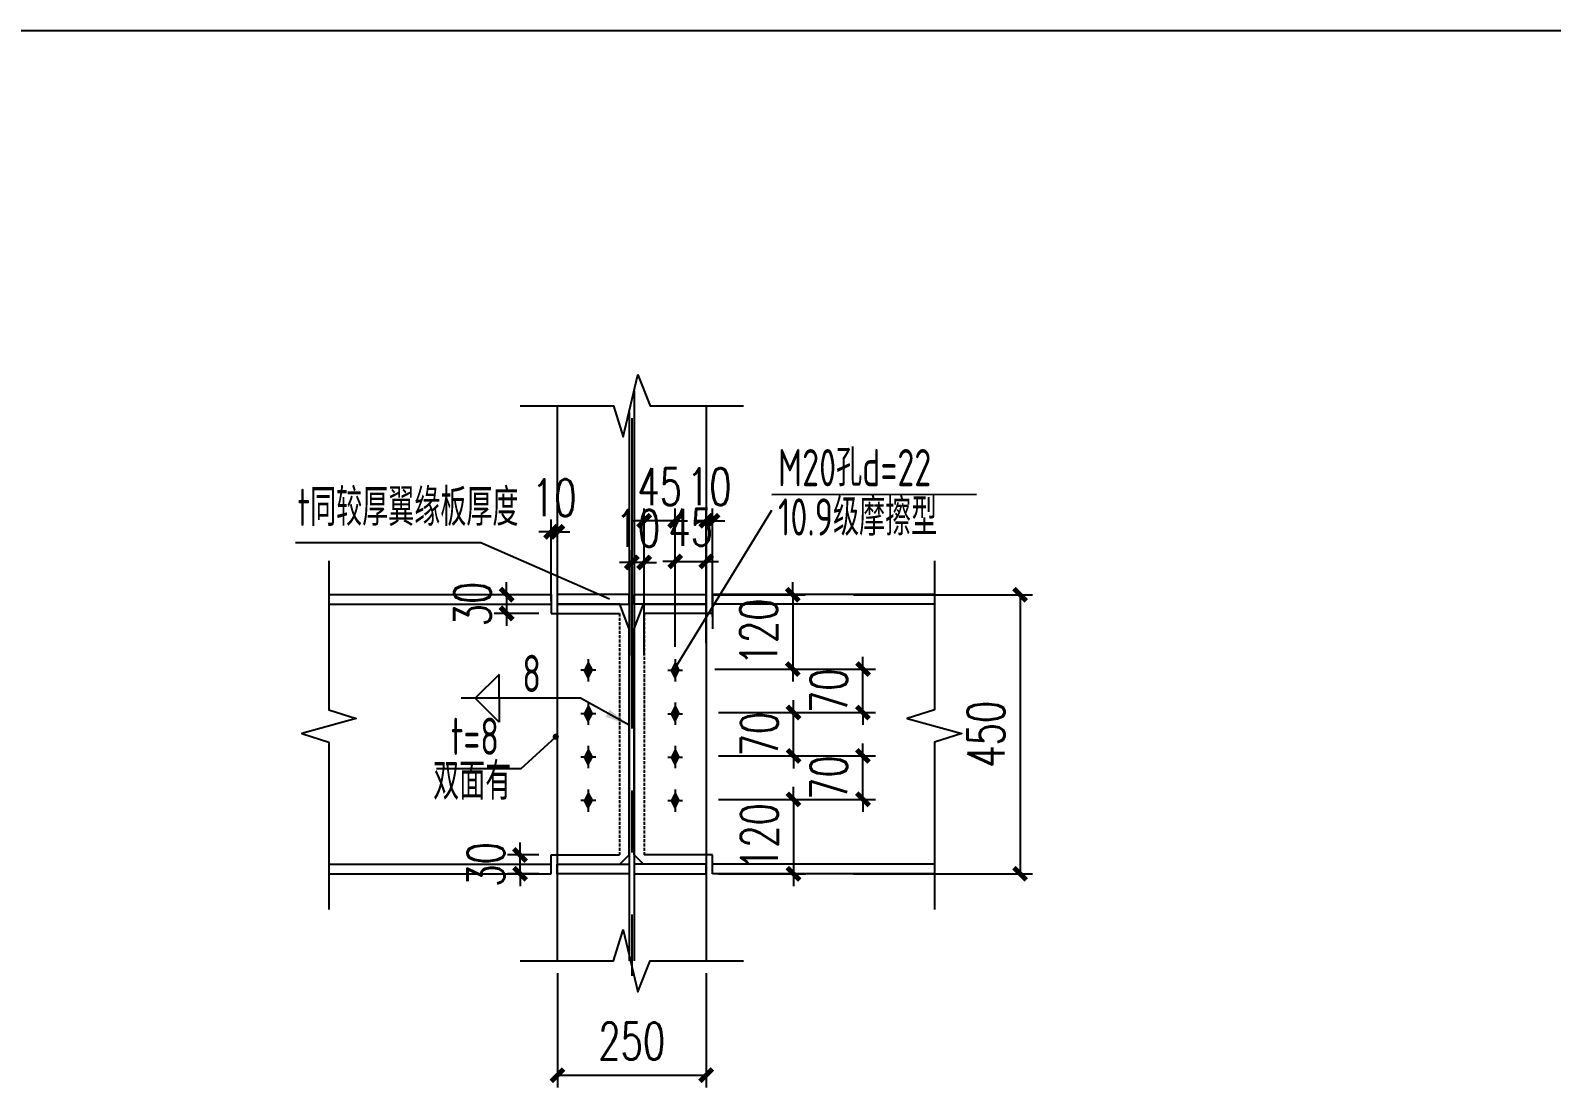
# Model space of a CAD drawing. Extents: x 180850 to 1399066, y 113487 to 334416.
# Drawn here: x 1348651 to 1360914, y 149983 to 158506 of the extents above; entities that cross this region are included whole.
import ezdxf
from ezdxf.enums import TextEntityAlignment as Align

# ---------------------------------------------------------------- set-up
doc = ezdxf.new("R2010")
doc.units = 0
doc.header["$LTSCALE"] = 1000
doc.linetypes.add('0$0$CENTERX2', pattern=[4, 2.5, -0.5, 0.5, -0.5])
doc.linetypes.add('DASH', pattern=[0.35, 0.25, -0.1])
for name, color, linetype in [('AXIS', 3, 'Continuous'), ('BOLT', 251, 'Continuous'), ('DOTE', 1, 'Continuous'), ('GL', 150, 'Continuous'), ('GZ', 50, 'Continuous'), ('PZ', 202, 'Continuous'), ('TEXT', 7, 'Continuous'), ('WELD', 7, 'Continuous'), ('YCX', 90, 'Continuous')]:
    doc.layers.add(name, color=color, linetype=linetype)
doc.styles.add('_TCH_DIM_T3', font='SIMPLEX', dxfattribs={"width": 0.705882, "bigfont": 'GBCBIG'})
doc.styles.get("Standard").update_dxf_attribs({"font": 'gbenor.shx', "bigfont": 'gbcbig.shx'})
doc.styles.add('TSSD_Label', font='tssdeng.shx', dxfattribs={"width": 0.7, "bigfont": 'hztxt.shx'})
doc.styles.add('TSSD_Norm', font='tssdeng.shx', dxfattribs={"bigfont": 'hztxt.shx'})
doc.dimstyles.new('TCH_100_5', dxfattribs={"dimtxt": 297.5, "dimasz": 100, "dimexe": 100, "dimexo": 100, "dimgap": 126.25, "dimtad": 1, "dimdec": 0, "dimlfac": 0.2, "dimzin": 0, "dimdsep": 46, "dimtxsty": '_TCH_DIM_T3', "dimblk": 'ARCHTICK', "dimcen": 0.09, "dimclrd": 126, "dimclre": 126, "dimclrt": 7, "dimazin": 2, "dimtfac": 1, "dimtdec": 0, "dimtix": 1, "dimtmove": 2, "dimatfit": 3, "dimfxl": 1, "dimtolj": 1, "dimtzin": 0, "dimarcsym": 0})
doc.dimstyles.new('TSSD_LEADER_STYLE_200.0', dxfattribs={"dimtxt": 0.18, "dimasz": 200, "dimexe": 0.18, "dimexo": 0.0625, "dimgap": 0.09, "dimtad": 0, "dimtih": 1, "dimtoh": 1, "dimdec": 4, "dimzin": 0, "dimdsep": 46, "dimtxsty": 'Standard', "dimcen": 0.09, "dimadec": 0, "dimazin": 0, "dimtfac": 1, "dimtdec": 4, "dimtofl": 0, "dimtmove": 0, "dimatfit": 3, "dimfxl": 1, "dimtolj": 1, "dimtzin": 0, "dimarcsym": 0})

# ---------------------------------------------------------------- blocks, each defined once
blk = doc.blocks.new('_ArchTick')
at = {"color": 0, "linetype": 'ByBlock', "const_width": 0.4}
blk.add_lwpolyline([(-0.5, -0.5), (0.5, 0.5)], dxfattribs=at)
blk = doc.blocks.new('*D1702')
at = {"layer": 'AXIS', "color": 126, "linetype": 'ByBlock', "lineweight": -2, "transparency": 16777216}
for p, q in [((1353599, 153567), (1353599, 154653)), ((1353849, 153538), (1353849, 154653)), ((1353599, 154553), (1353499, 154553)), ((1353849, 154553), (1353599, 154553)), ((1353849, 154553), (1353949, 154553))]:
    blk.add_line(p, q, dxfattribs=at)
at = {"layer": 'Defpoints', "color": 0, "linetype": 'ByBlock', "transparency": 16777216}
for p in [(1353599, 154553), (1353599, 153467), (1353849, 153438)]:
    blk.add_point(p, dxfattribs=at)
at = {"layer": 'AXIS', "color": 126, "linetype": 'ByBlock', "lineweight": -2, "transparency": 16777216, "xscale": 100, "yscale": 100, "zscale": 100}
blk.add_blockref('_ArchTick', (1353599, 154553), dxfattribs=at)
at = {"layer": 'AXIS', "color": 126, "linetype": 'ByBlock', "lineweight": -2, "transparency": 16777216, "xscale": 100, "yscale": 100, "zscale": 100, "rotation": 180}
blk.add_blockref('_ArchTick', (1353849, 154553), dxfattribs=at)
at = {"layer": 'AXIS', "color": 7, "linetype": 'ByBlock', "transparency": 16777216, "insert": (1353724, 154828), "char_height": 297.5, "attachment_point": 5, "style": '_TCH_DIM_T3'}
blk.add_mtext('\\A1;45', dxfattribs=at)
blk = doc.blocks.new('*D1703')
at = {"layer": 'AXIS', "color": 126, "linetype": 'ByBlock', "lineweight": -2, "transparency": 16777216}
for p, q in [((1353499, 153467), (1353499, 154317)), ((1353599, 153467), (1353599, 154317)), ((1353499, 154217), (1353399, 154217)), ((1353599, 154217), (1353499, 154217)), ((1353599, 154217), (1353699, 154217))]:
    blk.add_line(p, q, dxfattribs=at)
at = {"layer": 'Defpoints', "color": 0, "linetype": 'ByBlock', "transparency": 16777216}
for p in [(1353499, 154217), (1353499, 153367), (1353599, 153367)]:
    blk.add_point(p, dxfattribs=at)
at = {"layer": 'AXIS', "color": 126, "linetype": 'ByBlock', "lineweight": -2, "transparency": 16777216, "xscale": 100, "yscale": 100, "zscale": 100}
blk.add_blockref('_ArchTick', (1353499, 154217), dxfattribs=at)
at = {"layer": 'AXIS', "color": 126, "linetype": 'ByBlock', "lineweight": -2, "transparency": 16777216, "xscale": 100, "yscale": 100, "zscale": 100, "rotation": 180}
blk.add_blockref('_ArchTick', (1353599, 154217), dxfattribs=at)
at = {"layer": 'AXIS', "color": 7, "linetype": 'ByBlock', "transparency": 16777216, "insert": (1353549, 154492), "char_height": 297.5, "attachment_point": 5, "style": '_TCH_DIM_T3'}
blk.add_mtext('\\A1;10', dxfattribs=at)
blk = doc.blocks.new('*D1704')
at = {"layer": 'AXIS', "color": 126, "linetype": 'ByBlock', "lineweight": -2, "transparency": 16777216}
for p, q in [((1352899, 150905), (1352899, 149983)), ((1354099, 150905), (1354099, 149983)), ((1352899, 150083), (1354099, 150083))]:
    blk.add_line(p, q, dxfattribs=at)
at = {"layer": 'Defpoints', "color": 0, "linetype": 'ByBlock', "transparency": 16777216}
for p in [(1352899, 151005), (1354099, 151005), (1354099, 150083)]:
    blk.add_point(p, dxfattribs=at)
at = {"layer": 'AXIS', "color": 126, "linetype": 'ByBlock', "lineweight": -2, "transparency": 16777216, "xscale": 100, "yscale": 100, "zscale": 100, "rotation": 180}
blk.add_blockref('_ArchTick', (1352899, 150083), dxfattribs=at)
at = {"layer": 'AXIS', "color": 126, "linetype": 'ByBlock', "lineweight": -2, "transparency": 16777216, "xscale": 100, "yscale": 100, "zscale": 100}
blk.add_blockref('_ArchTick', (1354099, 150083), dxfattribs=at)
at = {"layer": 'AXIS', "color": 7, "linetype": 'ByBlock', "transparency": 16777216, "insert": (1353499, 150358), "char_height": 297.5, "attachment_point": 5, "style": '_TCH_DIM_T3'}
blk.add_mtext('\\A1;250', dxfattribs=at)
blk = doc.blocks.new('*D1705')
at = {"layer": 'AXIS', "color": 126, "linetype": 'ByBlock', "lineweight": -2, "transparency": 16777216}
for p, q in [((1355286, 153957), (1356730, 153957)), ((1356630, 153957), (1356630, 151707)), ((1355286, 151707), (1356730, 151707))]:
    blk.add_line(p, q, dxfattribs=at)
at = {"layer": 'Defpoints', "color": 0, "linetype": 'ByBlock', "transparency": 16777216}
for p in [(1355186, 153957), (1355186, 151707), (1356630, 151707)]:
    blk.add_point(p, dxfattribs=at)
at = {"layer": 'AXIS', "color": 126, "linetype": 'ByBlock', "lineweight": -2, "transparency": 16777216, "xscale": 100, "yscale": 100, "zscale": 100}
for p, rotation in [((1356630, 153957), 90), ((1356630, 151707), 270)]:
    blk.add_blockref('_ArchTick', p, dxfattribs=dict(at, rotation=rotation))
at = {"layer": 'AXIS', "color": 7, "linetype": 'ByBlock', "transparency": 16777216, "insert": (1356355, 152832), "char_height": 297.5, "attachment_point": 5, "rotation": 90, "style": '_TCH_DIM_T3'}
blk.add_mtext('\\A1;450', dxfattribs=at)
blk = doc.blocks.new('*D1706')
at = {"layer": 'AXIS', "color": 126, "linetype": 'ByBlock', "lineweight": -2, "transparency": 16777216}
for p, q in [((1355363, 152657), (1355363, 152757)), ((1354199, 152657), (1355463, 152657)), ((1355363, 152307), (1355363, 152657)), ((1354199, 152307), (1355463, 152307)), ((1355363, 152307), (1355363, 152207))]:
    blk.add_line(p, q, dxfattribs=at)
at = {"layer": 'Defpoints', "color": 0, "linetype": 'ByBlock', "transparency": 16777216}
for p in [(1354099, 152657), (1355363, 152657), (1354099, 152307)]:
    blk.add_point(p, dxfattribs=at)
at = {"layer": 'AXIS', "color": 126, "linetype": 'ByBlock', "lineweight": -2, "transparency": 16777216, "xscale": 100, "yscale": 100, "zscale": 100}
for p, rotation in [((1355363, 152657), 270), ((1355363, 152307), 90)]:
    blk.add_blockref('_ArchTick', p, dxfattribs=dict(at, rotation=rotation))
at = {"layer": 'AXIS', "color": 7, "linetype": 'ByBlock', "transparency": 16777216, "insert": (1355088, 152482), "char_height": 297.5, "attachment_point": 5, "rotation": 90, "style": '_TCH_DIM_T3'}
blk.add_mtext('\\A1;70', dxfattribs=at)
blk = doc.blocks.new('*D1707')
at = {"layer": 'AXIS', "color": 126, "linetype": 'ByBlock', "lineweight": -2, "transparency": 16777216}
for p, q in [((1354803, 153007), (1354803, 153107)), ((1354199, 153007), (1354903, 153007)), ((1354803, 152657), (1354803, 153007)), ((1354199, 152657), (1354903, 152657)), ((1354803, 152657), (1354803, 152557))]:
    blk.add_line(p, q, dxfattribs=at)
at = {"layer": 'Defpoints', "color": 0, "linetype": 'ByBlock', "transparency": 16777216}
for p in [(1354099, 153007), (1354803, 153007), (1354099, 152657)]:
    blk.add_point(p, dxfattribs=at)
at = {"layer": 'AXIS', "color": 126, "linetype": 'ByBlock', "lineweight": -2, "transparency": 16777216, "xscale": 100, "yscale": 100, "zscale": 100}
for p, rotation in [((1354803, 153007), 270), ((1354803, 152657), 90)]:
    blk.add_blockref('_ArchTick', p, dxfattribs=dict(at, rotation=rotation))
at = {"layer": 'AXIS', "color": 7, "linetype": 'ByBlock', "transparency": 16777216, "insert": (1354528, 152832), "char_height": 297.5, "attachment_point": 5, "rotation": 90, "style": '_TCH_DIM_T3'}
blk.add_mtext('\\A1;70', dxfattribs=at)
blk = doc.blocks.new('*D1708')
at = {"layer": 'AXIS', "color": 126, "linetype": 'ByBlock', "lineweight": -2, "transparency": 16777216}
for p, q in [((1355363, 153357), (1355363, 153457)), ((1354169, 153357), (1355463, 153357)), ((1355363, 153007), (1355363, 153357)), ((1354199, 153007), (1355463, 153007)), ((1355363, 153007), (1355363, 152907))]:
    blk.add_line(p, q, dxfattribs=at)
at = {"layer": 'Defpoints', "color": 0, "linetype": 'ByBlock', "transparency": 16777216}
for p in [(1354069, 153357), (1355363, 153357), (1354099, 153007)]:
    blk.add_point(p, dxfattribs=at)
at = {"layer": 'AXIS', "color": 126, "linetype": 'ByBlock', "lineweight": -2, "transparency": 16777216, "xscale": 100, "yscale": 100, "zscale": 100}
for p, rotation in [((1355363, 153357), 270), ((1355363, 153007), 90)]:
    blk.add_blockref('_ArchTick', p, dxfattribs=dict(at, rotation=rotation))
at = {"layer": 'AXIS', "color": 7, "linetype": 'ByBlock', "transparency": 16777216, "insert": (1355088, 153182), "char_height": 297.5, "attachment_point": 5, "rotation": 90, "style": '_TCH_DIM_T3'}
blk.add_mtext('\\A1;70', dxfattribs=at)
blk = doc.blocks.new('*D1709')
at = {"layer": 'AXIS', "color": 126, "linetype": 'ByBlock', "lineweight": -2, "transparency": 16777216}
for p, q in [((1354797, 153957), (1354797, 154057)), ((1354158, 153957), (1354897, 153957)), ((1354797, 153957), (1354797, 153357)), ((1354169, 153357), (1354897, 153357)), ((1354797, 153357), (1354797, 153257))]:
    blk.add_line(p, q, dxfattribs=at)
at = {"layer": 'Defpoints', "color": 0, "linetype": 'ByBlock', "transparency": 16777216}
for p in [(1354058, 153957), (1354069, 153357), (1354797, 153357)]:
    blk.add_point(p, dxfattribs=at)
at = {"layer": 'AXIS', "color": 126, "linetype": 'ByBlock', "lineweight": -2, "transparency": 16777216, "xscale": 100, "yscale": 100, "zscale": 100}
for p, rotation in [((1354797, 153957), 270), ((1354797, 153357), 90)]:
    blk.add_blockref('_ArchTick', p, dxfattribs=dict(at, rotation=rotation))
at = {"layer": 'AXIS', "color": 7, "linetype": 'ByBlock', "transparency": 16777216, "insert": (1354522, 153657), "char_height": 297.5, "attachment_point": 5, "rotation": 90, "style": '_TCH_DIM_T3'}
blk.add_mtext('\\A1;120', dxfattribs=at)
blk = doc.blocks.new('*D1710')
at = {"layer": 'AXIS', "color": 126, "linetype": 'ByBlock', "lineweight": -2, "ltscale": 0.1, "transparency": 16777216}
for p, q in [((1352490, 153957), (1352490, 154057)), ((1352799, 153957), (1352390, 153957)), ((1352490, 153957), (1352490, 153806)), ((1352749, 153806), (1352390, 153806)), ((1352490, 153806), (1352490, 153706))]:
    blk.add_line(p, q, dxfattribs=at)
at = {"layer": 'Defpoints', "color": 0, "linetype": 'ByBlock', "ltscale": 0.1, "transparency": 16777216}
for p in [(1352899, 153957), (1352490, 153806), (1352849, 153806)]:
    blk.add_point(p, dxfattribs=at)
at = {"layer": 'AXIS', "color": 126, "linetype": 'ByBlock', "lineweight": -2, "ltscale": 0.1, "transparency": 16777216, "xscale": 100, "yscale": 100, "zscale": 100}
for p, rotation in [((1352490, 153957), 270), ((1352490, 153806), 90)]:
    blk.add_blockref('_ArchTick', p, dxfattribs=dict(at, rotation=rotation))
at = {"layer": 'AXIS', "color": 7, "linetype": 'ByBlock', "ltscale": 0.1, "transparency": 16777216, "insert": (1352215, 153882), "char_height": 297.5, "attachment_point": 5, "rotation": 90, "style": '_TCH_DIM_T3'}
blk.add_mtext('\\A1;30', dxfattribs=at)
blk = doc.blocks.new('*D1711')
at = {"layer": 'AXIS', "color": 126, "linetype": 'ByBlock', "lineweight": -2, "ltscale": 0.1, "transparency": 16777216}
for p, q in [((1352598, 151859), (1352598, 151959)), ((1352749, 151859), (1352498, 151859)), ((1352598, 151707), (1352598, 151859)), ((1352749, 151707), (1352498, 151707)), ((1352598, 151707), (1352598, 151607))]:
    blk.add_line(p, q, dxfattribs=at)
at = {"layer": 'Defpoints', "color": 0, "linetype": 'ByBlock', "ltscale": 0.1, "transparency": 16777216}
for p in [(1352598, 151859), (1352849, 151859), (1352849, 151707)]:
    blk.add_point(p, dxfattribs=at)
at = {"layer": 'AXIS', "color": 126, "linetype": 'ByBlock', "lineweight": -2, "ltscale": 0.1, "transparency": 16777216, "xscale": 100, "yscale": 100, "zscale": 100}
for p, rotation in [((1352598, 151859), 270), ((1352598, 151707), 90)]:
    blk.add_blockref('_ArchTick', p, dxfattribs=dict(at, rotation=rotation))
at = {"layer": 'AXIS', "color": 7, "linetype": 'ByBlock', "ltscale": 0.1, "transparency": 16777216, "insert": (1352323, 151783), "char_height": 297.5, "attachment_point": 5, "rotation": 90, "style": '_TCH_DIM_T3'}
blk.add_mtext('\\A1;30', dxfattribs=at)
blk = doc.blocks.new('_WELD004')
at = {"color": 0, "linetype": 'ByBlock'}
for p, q in [((0, 1), (1, 0)), ((0, 0), (0, 1))]:
    blk.add_line(p, q, dxfattribs=at)
blk = doc.blocks.new('*D1712')
at = {"layer": 'AXIS', "color": 126, "linetype": 'ByBlock', "lineweight": -2, "ltscale": 0.1, "transparency": 16777216}
for p, q in [((1354099, 153781), (1354099, 154653)), ((1354149, 153781), (1354149, 154653)), ((1354099, 154553), (1353999, 154553)), ((1354149, 154553), (1354099, 154553)), ((1354149, 154553), (1354249, 154553))]:
    blk.add_line(p, q, dxfattribs=at)
at = {"layer": 'Defpoints', "color": 0, "linetype": 'ByBlock', "ltscale": 0.1, "transparency": 16777216}
for p in [(1354099, 154553), (1354099, 153681), (1354149, 153681)]:
    blk.add_point(p, dxfattribs=at)
at = {"layer": 'AXIS', "color": 126, "linetype": 'ByBlock', "lineweight": -2, "ltscale": 0.1, "transparency": 16777216, "xscale": 100, "yscale": 100, "zscale": 100}
blk.add_blockref('_ArchTick', (1354099, 154553), dxfattribs=at)
at = {"layer": 'AXIS', "color": 126, "linetype": 'ByBlock', "lineweight": -2, "ltscale": 0.1, "transparency": 16777216, "xscale": 100, "yscale": 100, "zscale": 100, "rotation": 180}
blk.add_blockref('_ArchTick', (1354149, 154553), dxfattribs=at)
at = {"layer": 'AXIS', "color": 7, "linetype": 'ByBlock', "ltscale": 0.1, "transparency": 16777216, "insert": (1354124, 154828), "char_height": 297.5, "attachment_point": 5, "style": '_TCH_DIM_T3'}
blk.add_mtext('\\A1;10', dxfattribs=at)
blk = doc.blocks.new('*D1713')
at = {"layer": 'AXIS', "color": 126, "linetype": 'ByBlock', "lineweight": -2, "transparency": 16777216}
for p, q in [((1354803, 152307), (1354803, 152407)), ((1354199, 152307), (1354903, 152307)), ((1354803, 152307), (1354803, 151707)), ((1354199, 151707), (1354903, 151707)), ((1354803, 151707), (1354803, 151607))]:
    blk.add_line(p, q, dxfattribs=at)
at = {"layer": 'Defpoints', "color": 0, "linetype": 'ByBlock', "transparency": 16777216}
for p in [(1354099, 152307), (1354099, 151707), (1354803, 151707)]:
    blk.add_point(p, dxfattribs=at)
at = {"layer": 'AXIS', "color": 126, "linetype": 'ByBlock', "lineweight": -2, "transparency": 16777216, "xscale": 100, "yscale": 100, "zscale": 100}
for p, rotation in [((1354803, 152307), 270), ((1354803, 151707), 90)]:
    blk.add_blockref('_ArchTick', p, dxfattribs=dict(at, rotation=rotation))
at = {"layer": 'AXIS', "color": 7, "linetype": 'ByBlock', "transparency": 16777216, "insert": (1354528, 152007), "char_height": 297.5, "attachment_point": 5, "rotation": 90, "style": '_TCH_DIM_T3'}
blk.add_mtext('\\A1;120', dxfattribs=at)
blk = doc.blocks.new('*D1701')
at = {"layer": 'AXIS', "color": 126, "linetype": 'ByBlock', "lineweight": -2, "transparency": 16777216}
for p, q in [((1353849, 153538), (1353849, 154326)), ((1354099, 153567), (1354099, 154326)), ((1353849, 154226), (1353749, 154226)), ((1353849, 154226), (1354099, 154226)), ((1354099, 154226), (1354199, 154226))]:
    blk.add_line(p, q, dxfattribs=at)
at = {"layer": 'Defpoints', "color": 0, "linetype": 'ByBlock', "transparency": 16777216}
for p in [(1354099, 154226), (1353849, 153438), (1354099, 153467)]:
    blk.add_point(p, dxfattribs=at)
at = {"layer": 'AXIS', "color": 126, "linetype": 'ByBlock', "lineweight": -2, "transparency": 16777216, "xscale": 100, "yscale": 100, "zscale": 100}
blk.add_blockref('_ArchTick', (1353849, 154226), dxfattribs=at)
at = {"layer": 'AXIS', "color": 126, "linetype": 'ByBlock', "lineweight": -2, "transparency": 16777216, "xscale": 100, "yscale": 100, "zscale": 100, "rotation": 180}
blk.add_blockref('_ArchTick', (1354099, 154226), dxfattribs=at)
at = {"layer": 'AXIS', "color": 7, "linetype": 'ByBlock', "transparency": 16777216, "insert": (1353974, 154501), "char_height": 297.5, "attachment_point": 5, "style": '_TCH_DIM_T3'}
blk.add_mtext('\\A1;45', dxfattribs=at)
blk = doc.blocks.new('*D1720')
at = {"layer": 'AXIS', "color": 126, "linetype": 'ByBlock', "lineweight": -2, "transparency": 16777216}
for p, q in [((1352849, 153906), (1352849, 154564)), ((1352899, 153906), (1352899, 154564)), ((1352849, 154464), (1352749, 154464)), ((1352849, 154464), (1352899, 154464)), ((1352899, 154464), (1352999, 154464))]:
    blk.add_line(p, q, dxfattribs=at)
at = {"layer": 'Defpoints', "color": 0, "linetype": 'ByBlock', "transparency": 16777216}
for p in [(1352899, 154464), (1352849, 153806), (1352899, 153806)]:
    blk.add_point(p, dxfattribs=at)
at = {"layer": 'AXIS', "color": 126, "linetype": 'ByBlock', "lineweight": -2, "transparency": 16777216, "xscale": 100, "yscale": 100, "zscale": 100}
blk.add_blockref('_ArchTick', (1352849, 154464), dxfattribs=at)
at = {"layer": 'AXIS', "color": 126, "linetype": 'ByBlock', "lineweight": -2, "transparency": 16777216, "xscale": 100, "yscale": 100, "zscale": 100, "rotation": 180}
blk.add_blockref('_ArchTick', (1352899, 154464), dxfattribs=at)
at = {"layer": 'AXIS', "color": 7, "linetype": 'ByBlock', "transparency": 16777216, "insert": (1352874, 154739), "char_height": 297.5, "attachment_point": 5, "style": '_TCH_DIM_T3'}
blk.add_mtext('\\A1;10', dxfattribs=at)

msp = doc.modelspace()

# ---------------------------------------------------------------- hatches: boundary and pattern name
at = {"layer": 'BOLT'}
for points in [[(1353148.81, 153407.61), (1353178.81, 153347.61), (1353148.81, 153287.61), (1353118.81, 153347.61)], [(1353848.81, 153407.61), (1353818.81, 153347.61), (1353848.81, 153287.61), (1353878.81, 153347.61)], [(1353148.81, 153057.61), (1353178.81, 152997.61), (1353148.81, 152937.61), (1353118.81, 152997.61)], [(1353848.81, 153057.61), (1353818.81, 152997.61), (1353848.81, 152937.61), (1353878.81, 152997.61)], [(1353148.81, 152707.61), (1353178.81, 152647.61), (1353148.81, 152587.61), (1353118.81, 152647.61)], [(1353848.81, 152707.61), (1353818.81, 152647.61), (1353848.81, 152587.61), (1353878.81, 152647.61)], [(1353148.81, 152357.61), (1353178.81, 152297.61), (1353148.81, 152237.61), (1353118.81, 152297.61)], [(1353848.81, 152357.61), (1353818.81, 152297.61), (1353848.81, 152237.61), (1353878.81, 152297.61)]]:
    msp.add_hatch(color=256, dxfattribs=at).paths.add_polyline_path(points)

# ---------------------------------------------------------------- linework, layer by layer
at = {"layer": 'AXIS'}
for p, q in [((1336124.67, 158506.47), (1390581.03, 158506.47)), ((1356277.06, 154766.03), (1354628.46, 154762.55)), ((1353843.81, 153357.49), (1354628.46, 154637.55))]:
    msp.add_line(p, q, dxfattribs=at)
at = {"layer": 'BOLT'}
for p, q in [((1353148.81, 153437.61), (1353148.81, 153257.61)), ((1353848.81, 153437.61), (1353848.81, 153257.61)), ((1353208.81, 153347.61), (1353088.81, 153347.61)), ((1353148.81, 153407.61), (1353118.81, 153347.61)), ((1353148.81, 153287.61), (1353118.81, 153347.61)), ((1353148.81, 153407.61), (1353178.81, 153347.61)), ((1353148.81, 153287.61), (1353178.81, 153347.61)), ((1353788.81, 153347.61), (1353908.81, 153347.61)), ((1353848.81, 153407.61), (1353818.81, 153347.61)), ((1353848.81, 153287.61), (1353818.81, 153347.61)), ((1353848.81, 153407.61), (1353878.81, 153347.61)), ((1353848.81, 153287.61), (1353878.81, 153347.61)), ((1353148.81, 153057.61), (1353118.81, 152997.61)), ((1353148.81, 153087.61), (1353148.81, 152907.61)), ((1353148.81, 153057.61), (1353178.81, 152997.61)), ((1353848.81, 153057.61), (1353818.81, 152997.61)), ((1353848.81, 153087.61), (1353848.81, 152907.61)), ((1353848.81, 153057.61), (1353878.81, 152997.61)), ((1353208.81, 152997.61), (1353088.81, 152997.61)), ((1353148.81, 152937.61), (1353118.81, 152997.61)), ((1353148.81, 152937.61), (1353178.81, 152997.61)), ((1353788.81, 152997.61), (1353908.81, 152997.61)), ((1353848.81, 152937.61), (1353818.81, 152997.61)), ((1353848.81, 152937.61), (1353878.81, 152997.61)), ((1353148.81, 152707.61), (1353118.81, 152647.61)), ((1353148.81, 152737.61), (1353148.81, 152557.61)), ((1353148.81, 152707.61), (1353178.81, 152647.61)), ((1353848.81, 152707.61), (1353818.81, 152647.61)), ((1353848.81, 152737.61), (1353848.81, 152557.61)), ((1353848.81, 152707.61), (1353878.81, 152647.61)), ((1353208.81, 152647.61), (1353088.81, 152647.61)), ((1353148.81, 152587.61), (1353118.81, 152647.61)), ((1353148.81, 152587.61), (1353178.81, 152647.61)), ((1353788.81, 152647.61), (1353908.81, 152647.61)), ((1353848.81, 152587.61), (1353818.81, 152647.61)), ((1353848.81, 152587.61), (1353878.81, 152647.61)), ((1353148.81, 152357.61), (1353118.81, 152297.61)), ((1353148.81, 152387.61), (1353148.81, 152207.61)), ((1353148.81, 152357.61), (1353178.81, 152297.61)), ((1353848.81, 152357.61), (1353818.81, 152297.61)), ((1353848.81, 152387.61), (1353848.81, 152207.61)), ((1353848.81, 152357.61), (1353878.81, 152297.61)), ((1353208.81, 152297.61), (1353088.81, 152297.61)), ((1353148.81, 152237.61), (1353118.81, 152297.61)), ((1353148.81, 152237.61), (1353178.81, 152297.61)), ((1353788.81, 152297.61), (1353908.81, 152297.61)), ((1353848.81, 152237.61), (1353818.81, 152297.61)), ((1353848.81, 152237.61), (1353878.81, 152297.61))]:
    msp.add_line(p, q, dxfattribs=at)
at = {"layer": 'DOTE', "color": 8, "linetype": '0$0$CENTERX2'}
msp.add_line((1353498.81, 155379.11), (1353498.81, 150883.13), dxfattribs=at)
at = {"layer": 'GL'}
for p, q in [((1351057.95, 153957.49), (1352848.81, 153957.49)), ((1352848.81, 153957.49), (1352848.81, 153805.83)), ((1355939.67, 153957.49), (1354148.81, 153957.49)), ((1354148.81, 153957.49), (1354148.81, 153680.83)), ((1351057.95, 153880.83), (1352848.81, 153880.83)), ((1352848.81, 153805.83), (1353398.81, 153805.83)), ((1354148.81, 153805.83), (1353598.81, 153805.83)), ((1355939.67, 153880.83), (1354148.81, 153880.83)), ((1352848.81, 151707.49), (1352848.81, 151859.16)), ((1352848.81, 151859.16), (1353398.81, 151859.16)), ((1354148.81, 151859.16), (1353598.81, 151859.16)), ((1354148.81, 151707.49), (1354148.81, 151859.16)), ((1351057.95, 151784.16), (1352848.81, 151784.16)), ((1351057.95, 151707.49), (1352848.81, 151707.49)), ((1355939.67, 151784.16), (1354148.81, 151784.16)), ((1355939.67, 151707.49), (1354148.81, 151707.49))]:
    msp.add_line(p, q, dxfattribs=at)
for points in [[(1351057.95, 154229.06), (1351057.95, 153029.06), (1351277.95, 152959.06), (1350837.95, 152839.06), (1351057.95, 152769.06), (1351057.95, 151419.06)], [(1355939.67, 154229.06), (1355939.67, 153029.06), (1355719.67, 152959.06), (1356159.67, 152839.06), (1355939.67, 152769.06), (1355939.67, 151419.06)]]:
    msp.add_lwpolyline(points, dxfattribs=at)
at = {"layer": 'GZ'}
for p, q in [((1353518.81, 155600.94), (1353518.81, 151004.93)), ((1352898.81, 155479.52), (1352898.81, 153680.83)), ((1353478.81, 155432.11), (1353478.81, 151004.93)), ((1354098.81, 155479.52), (1354098.81, 153680.83)), ((1354148.81, 153957.49), (1354148.81, 153680.83)), ((1352898.81, 151859.16), (1352898.81, 151004.93)), ((1354098.81, 151859.16), (1354098.81, 151004.93))]:
    msp.add_line(p, q, dxfattribs=at)
at = {"layer": 'GZ', "linetype": 'DASH', "ltscale": 0.1}
for p, q in [((1352898.81, 153805.83), (1352898.81, 151859.16)), ((1354098.81, 153805.83), (1354098.81, 151859.16)), ((1354098.81, 153805.83), (1354098.81, 151859.16))]:
    msp.add_line(p, q, dxfattribs=at)
at = {"layer": 'GZ', "color": 5, "linetype": 'DASH', "ltscale": 0.1}
for p, q in [((1353398.81, 153805.83), (1353398.81, 151859.16)), ((1353598.81, 153805.83), (1353598.81, 151859.16))]:
    msp.add_line(p, q, dxfattribs=at)
at = {"layer": 'GZ'}
for points in [[(1352598.81, 155479.52), (1352898.81, 155479.52), (1353350.81, 155479.52), (1353430.81, 155229.52), (1353549.13, 155728.89), (1353646.81, 155479.52), (1354098.81, 155479.52), (1354398.81, 155479.52)], [(1352598.81, 151004.93), (1352898.81, 151004.93), (1353350.81, 151004.93), (1353430.81, 151254.93), (1353549.13, 150755.56), (1353646.81, 151004.93), (1354098.81, 151004.93), (1354398.81, 151004.93)]]:
    msp.add_lwpolyline(points, dxfattribs=at)
at = {"layer": 'PZ'}
for points in [[(1352898.81, 153880.83), (1353478.81, 153880.83), (1353478.81, 153957.49), (1352898.81, 153957.49)], [(1354098.81, 153880.83), (1353518.81, 153880.83), (1353518.81, 153957.49), (1354098.81, 153957.49)], [(1353403.81, 153880.83), (1352898.81, 153880.83), (1352898.81, 151784.16), (1353403.81, 151784.16), (1353478.81, 151859.16), (1353478.81, 153680.83)], [(1353593.81, 153880.83), (1354098.81, 153880.83), (1354098.81, 151784.16), (1353593.81, 151784.16), (1353518.81, 151859.16), (1353518.81, 153680.83)], [(1352898.81, 151784.16), (1353478.81, 151784.16), (1353478.81, 151707.49), (1352898.81, 151707.49)], [(1354098.81, 151784.16), (1353518.81, 151784.16), (1353518.81, 151707.49), (1354098.81, 151707.49)]]:
    msp.add_lwpolyline(points, close=True, dxfattribs=at)
at = {"layer": 'WELD'}
msp.add_line((1353085.69, 153121.97), (1352123.9, 153121.97), dxfattribs=at)
at = {"layer": 'YCX'}
for p, q in [((1350787.72, 154378.81), (1352282.23, 154378.81)), ((1352282.23, 154378.81), (1353320.68, 153924.9)), ((1352604.04, 152552.78), (1352886.31, 152812.01)), ((1352604.04, 152552.78), (1351925.45, 152552.78))]:
    msp.add_line(p, q, dxfattribs=at)
at = {"layer": 'YCX', "const_width": 25}
msp.add_lwpolyline([(1352898.81, 152812.01, -1), (1352873.81, 152812.01, -1)], format="xyb", close=True, dxfattribs=at)

# ---------------------------------------------------------------- block references
at = {"layer": 'WELD', "xscale": -192, "yscale": 192, "zscale": 192}
msp.add_blockref('_WELD004', (1352429.46, 153121.97), dxfattribs=at)
at = {"layer": 'WELD', "xscale": 192, "yscale": 192, "zscale": 192, "rotation": 180}
msp.add_blockref('_WELD004', (1352429.46, 153121.97), dxfattribs=at)

# ---------------------------------------------------------------- texts
at = {"layer": 'TEXT', "width": 0.7}
for s, style, p in [('M20孔d=22 ', 'TSSD_Norm', (1354676.93, 154831.33)), ('10.9级摩擦型 ', 'TSSD_Norm', (1354677.6, 154433.67)), ('8', 'TSSD_Label', (1352616.21, 153171.97))]:
    msp.add_text(s, height=300, dxfattribs=dict(at, style=style)).set_placement(p)
at = {"layer": 'TEXT', "style": 'TSSD_Norm', "width": 0.7}
for s, p in [('t同较厚翼缘板厚度', (1351694.83, 154421.74)), ('t=8', (1352234.12, 152575.59)), ('双面有', (1352212.71, 152213.61))]:
    msp.add_text(s, height=300, dxfattribs=at).set_placement(p, align=Align.BOTTOM_CENTER)

# ---------------------------------------------------------------- dimensions: what is measured, and where the dimension line sits
at = {"layer": 'AXIS', "linetype": 'ByBlock'}
for base, p1, p2, text, picture, middle in [((1353598.81, 154553.22), (1353848.81, 153437.61), (1353598.81, 153466.63), '45', '*D1702', (1353723.81, 154828.22)), ((1353498.81, 154217.41), (1353598.81, 153366.89), (1353498.81, 153366.89), '10', '*D1703', (1353548.81, 154492.41))]:
    dim = msp.add_linear_dim(base=base, p1=p1, p2=p2, angle=180, text=text, dimstyle='TCH_100_5', dxfattribs=at)
    dim.commit()
    dim.dimension.update_dxf_attribs({"geometry": picture, "text_midpoint": middle})
at = {"layer": 'AXIS', "linetype": 'ByBlock', "ltscale": 0.1}
dim = msp.add_linear_dim(base=(1354098.81, 154553.22), p1=(1354148.81, 153680.83), p2=(1354098.81, 153680.83), dimstyle='TCH_100_5', dxfattribs=at)
dim.commit()
dim.dimension.update_dxf_attribs({"geometry": '*D1712', "text_midpoint": (1354123.81, 154828.22)})
at = {"layer": 'AXIS', "linetype": 'ByBlock'}
for base, p1, p2, text, picture, middle in [((1352898.81, 154464.43), (1352848.81, 153805.83), (1352898.81, 153805.83), '10', '*D1720', (1352873.81, 154739.43)), ((1354098.81, 154226.15), (1353848.81, 153437.61), (1354098.81, 153466.63), '45', '*D1701', (1353973.81, 154501.15)), ((1354098.81, 150083.32), (1352898.81, 151004.93), (1354098.81, 151004.93), '250', '*D1704', (1353498.81, 150358.32))]:
    dim = msp.add_linear_dim(base=base, p1=p1, p2=p2, text=text, dimstyle='TCH_100_5', dxfattribs=at)
    dim.commit()
    dim.dimension.update_dxf_attribs({"geometry": picture, "text_midpoint": middle})
at = {"layer": 'AXIS', "linetype": 'ByBlock', "ltscale": 0.1}
for base, p1, p2, angle, picture, middle in [((1352489.84, 153805.83), (1352898.81, 153957.49), (1352848.81, 153805.83), 90, '*D1710', (1352214.84, 153881.66)), ((1352598.32, 151859.16), (1352848.81, 151707.49), (1352848.81, 151859.16), 270, '*D1711', (1352323.32, 151783.33))]:
    dim = msp.add_linear_dim(base=base, p1=p1, p2=p2, angle=angle, dimstyle='TCH_100_5', dxfattribs=at)
    dim.commit()
    dim.dimension.update_dxf_attribs({"geometry": picture, "text_midpoint": middle})
at = {"layer": 'AXIS', "linetype": 'ByBlock'}
for base, p1, p2, angle, picture, middle in [((1354796.93, 153357.49), (1354058.47, 153957.49), (1354068.81, 153357.49), 270, '*D1709', (1354521.93, 153657.49)), ((1356629.67, 151707.49), (1355186.22, 153957.49), (1355186.22, 151707.49), 90, '*D1705', (1356354.67, 152832.49)), ((1355362.99, 153357.49), (1354098.81, 153007.49), (1354068.81, 153357.49), 90, '*D1708', (1355087.99, 153182.49)), ((1354803.44, 153007.49), (1354098.81, 152657.49), (1354098.81, 153007.49), 90, '*D1707', (1354528.44, 152832.49)), ((1355362.99, 152657.49), (1354098.81, 152307.49), (1354098.81, 152657.49), 90, '*D1706', (1355087.99, 152482.49)), ((1354803.44, 151707.49), (1354098.81, 152307.05), (1354098.81, 151707.49), 270, '*D1713', (1354528.44, 152007.27))]:
    dim = msp.add_linear_dim(base=base, p1=p1, p2=p2, angle=angle, dimstyle='TCH_100_5', dxfattribs=at)
    dim.commit()
    dim.dimension.update_dxf_attribs({"geometry": picture, "text_midpoint": middle})

# ---------------------------------------------------------------- leaders
at = {"layer": 'WELD'}
msp.add_leader([(1353478.81, 152904.42), (1353085.69, 153121.97)], dimstyle='TSSD_LEADER_STYLE_200.0', dxfattribs=at)

doc.saveas('drawing.dxf')
